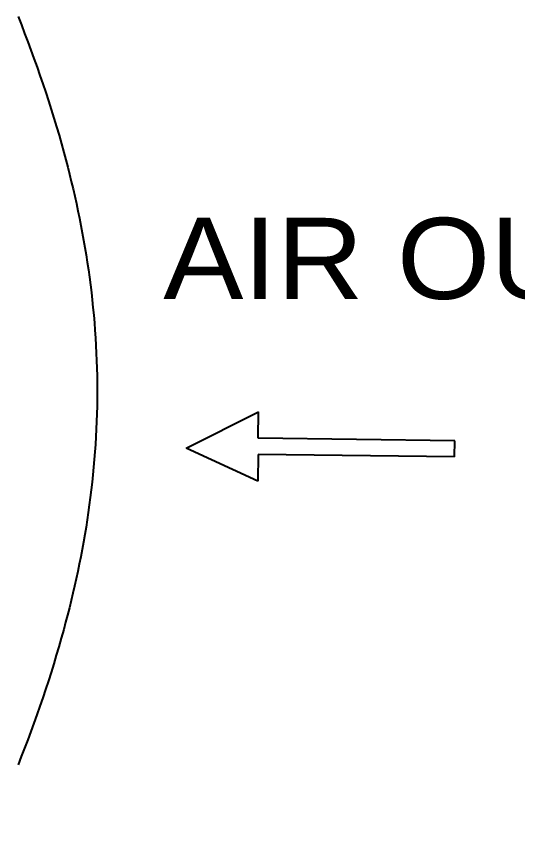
# Model space of a CAD drawing. Header units: millimetres. Extents: x 395 to 3386, y 0 to 2798.
# Drawn here: x 868.8 to 1012.9, y 604.3 to 843.5 of the extents above; entities that cross this region are included whole.
import ezdxf
from ezdxf.enums import TextEntityAlignment as Align

# ---------------------------------------------------------------- set-up
doc = ezdxf.new("R2010")
doc.units = ezdxf.units.MM
doc.header["$LTSCALE"] = 217.8
doc.header["$PDMODE"] = 3
doc.header["$PDSIZE"] = 8
doc.layers.get('0').update_dxf_attribs({"linetype": 'CONTINUOUS'})
doc.layers.get('Defpoints').update_dxf_attribs({"linetype": 'CONTINUOUS'})
doc.styles.get("Standard").update_dxf_attribs({"font": 'taile.ttf'})
doc.dimstyles.new('DIMSTYLE_4', dxfattribs={"dimtxt": 23.333333, "dimasz": 23.333333, "dimexe": 1.5, "dimexo": 1, "dimgap": 0.875, "dimtad": 1, "dimdec": 0, "dimdsep": 46, "dimtxsty": 'Standard', "dimblk": '_FILLED', "dimblk1": '_FILLED', "dimblk2": '_FILLED', "dimcen": 0.09, "dimazin": 2, "dimtp": 0.01, "dimtm": 0.01, "dimtfac": 1, "dimtdec": 0, "dimtofl": 0, "dimtmove": 0, "dimatfit": 3, "dimldrblk": '_FILLED', "dimfxl": 1, "dimtolj": 1, "dimarcsym": 0})

# ---------------------------------------------------------------- blocks, each defined once
blk = doc.blocks.new('_FILLED')
at = {"color": 0, "linetype": 'ByBlock'}
blk.add_solid([(0, 0), (-1, 0.214), (-1, -0.214)], dxfattribs=at)
blk = doc.blocks.new('*D117')
at = {"color": 0, "linetype": 'Continuous', "lineweight": -2}
for p, q in [((844.7, 736.09), (771.57, 736.09)), ((773.07, 230.73), (773.07, 712.76)), ((1009.21, 207.39), (771.57, 207.39))]:
    blk.add_line(p, q, dxfattribs=at)
at = {"layer": 'Defpoints', "color": 0}
for p in [(773.07, 736.09), (845.7, 736.09), (1010.21, 207.39)]:
    blk.add_point(p, dxfattribs=at)
at = {"color": 0, "linetype": 'ByBlock', "lineweight": -2, "xscale": 23.3333333333, "yscale": 23.3333333333, "zscale": 23.3333333333}
for p, rotation in [((773.07, 736.09), 90), ((773.07, 207.39), 270)]:
    blk.add_blockref('_FILLED', p, dxfattribs=dict(at, rotation=rotation))
at = {"color": 0, "insert": (741.08, 471.77), "char_height": 23.333, "attachment_point": 2, "rotation": 90, "line_spacing_factor": 0.9}
blk.add_mtext('\\A1;529', dxfattribs=at)
blk = doc.blocks.new('ARROW_4_BL1', base_point=(1133.36, 812.33))
at = {"color": 7, "linetype": 'Continuous'}
for p, q in [((1094.72, 811.84), (1115.56, 822.33)), ((1115.47, 814.67), (1115.56, 822.33)), ((1172.01, 813.99), (1115.47, 814.67)), ((1171.95, 809.32), (1172.01, 813.99)), ((1115.32, 802.33), (1094.72, 811.84)), ((1115.41, 809.99), (1115.32, 802.33)), ((1171.95, 809.32), (1115.41, 809.99))]:
    blk.add_line(p, q, dxfattribs=at)

msp = doc.modelspace()

# ---------------------------------------------------------------- linework, layer by layer
at = {"linetype": 'Continuous'}
msp.add_open_spline([(869.1819, 843.4998), (874.2679, 830.7193), (882.504, 806.8047), (890.2328, 770.6371), (892.816, 735.7999), (890.1985, 700.971), (882.4543, 664.8784), (874.2348, 641.0346), (869.1724, 628.3154)], degree=3, knots=[0, 0, 0, 0, 0.18658902, 0.34222354, 0.50047183, 0.65874384, 0.814301, 1, 1, 1, 1], dxfattribs=at)

# ---------------------------------------------------------------- block references
msp.add_blockref('ARROW_4_BL1', (956.2167, 719.8805), dxfattribs=at)

# ---------------------------------------------------------------- texts
at = {"linetype": 'Continuous', "width": 1.163814}
msp.add_text('AIR OUTLET', height=23.33333, dxfattribs=at).set_placement((910.9782, 762.3038), (1114.532, 762.3038), align=Align.FIT)

# ---------------------------------------------------------------- dimensions: what is measured, and where the dimension line sits
at = {"linetype": 'Continuous'}
dim = msp.add_linear_dim(base=(773.0687, 736.0907), p1=(1010.2072, 207.3944), p2=(845.7044, 736.0907), angle=90, dimstyle='DIMSTYLE_4', dxfattribs=at)
dim.commit()
dim.dimension.update_dxf_attribs({"geometry": '*D117', "text_midpoint": (773.0687, 471.7668), "dimtype": 160})

doc.saveas('drawing.dxf')
